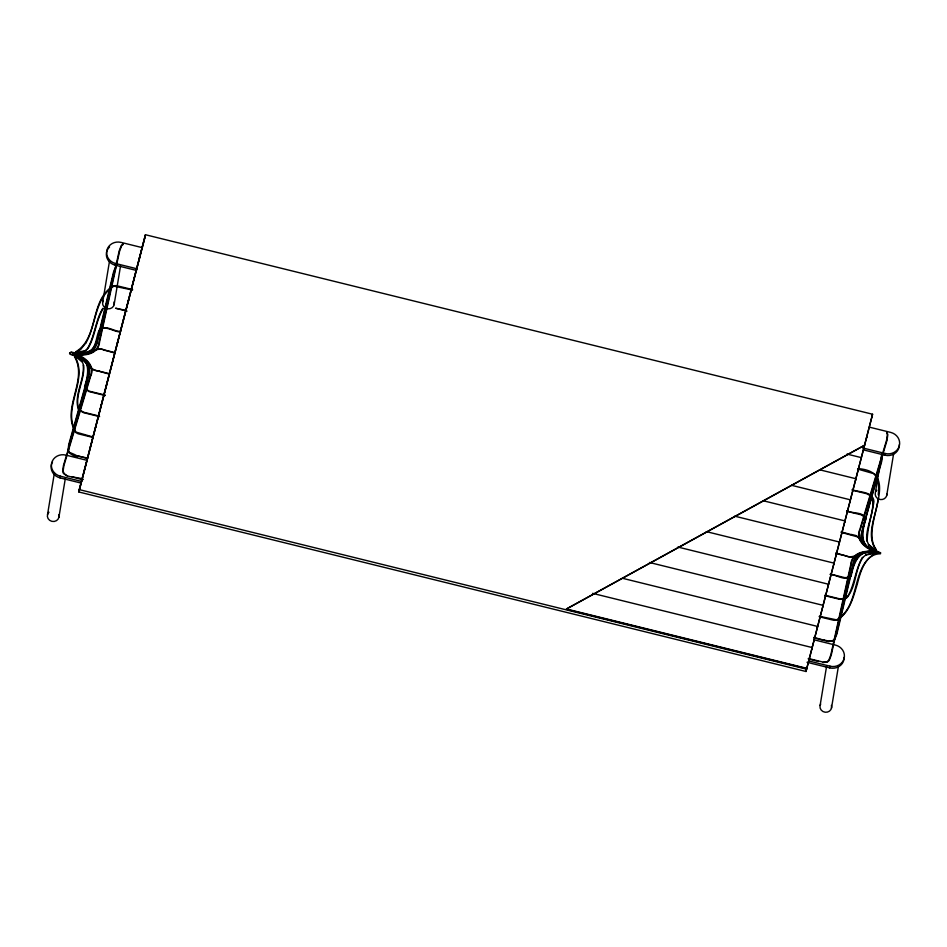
<?xml version="1.0" encoding="UTF-8"?>
<svg xmlns="http://www.w3.org/2000/svg" width="947" height="947" viewBox="0 0 947 947"><rect width="100%" height="100%" fill="white"/><g stroke="black" fill="none" stroke-linecap="round" stroke-linejoin="round"><path stroke-width="1.42" d="M83.241 365.388C84.626 380.363 73.31 395.834 78.601 409.909L83.585 412.679L99.648 416.644M83.679 365.376C85.017 380.244 74.044 395.538 78.897 409.578L83.75 412.265L98.322 415.84M866.742 540.737C865.392 525.81 876.413 510.469 871.524 496.394L866.694 493.718L852.122 490.144M867.192 540.701C867.416 527.349 872.045 514.695 873.915 501.555C873.359 491.162 859.107 492.57 852.229 489.694M69.747 352.746L69.581 353.42L69.877 352.663M878.248 494.808C879.041 487.705 878.875 479.809 874.436 473.855L857.603 469.049M880.509 553.403L880.627 552.622M822.907 662.533L827.347 662.095L829.205 660.461L831.253 655.075L851.223 564.672C852.193 551.616 867.76 550.408 877.431 552.764C867.831 549.39 851.732 551.414 850.773 564.554L830.815 654.945L828.803 660.213L827.122 661.681L822.979 662.071L808.395 658.496M123.074 243.9L121.24 245.522L119.18 250.931L99.163 341.618C98.322 355.018 82.129 355.504 72.919 353.835C82.981 356.711 98.571 354.9 99.613 341.725L119.63 251.05L121.63 245.77L123.311 244.29M69.687 353.042L69.818 353.089M92.842 437.656L93.078 436.756L92.865 437.621M116.138 266.687L114.054 271.896L97.624 340.529C96.31 353.657 80.815 355.078 70.729 352.166C79.785 353.787 96.109 353.835 97.174 340.411L113.604 271.777L115.747 266.438M881.965 455.756L881.243 461.367L860.882 535.6L860.989 538.298L864.102 544.62M882.438 455.708L881.704 461.449L862.457 530.142L861.45 538.216L864.433 544.3M813.769 637.84L828.365 641.51L832.804 641.119L834.698 639.509L836.852 634.123L853.389 564.767C854.289 551.332 871.133 550.846 879.822 553.143M47.516 514.671L54.441 472.79M81.335 483.136L60.052 477.88L60.336 476.187A11.707 10.89 9.4 0 1 51.706 462.834A11.707 10.89 9.4 0 1 65.817 455.093L87.1 460.349M58.868 517.476L65.331 478.484M102.738 301.998L109.438 261.55M136.569 270.451L115.285 265.196L115.57 263.503A11.707 10.89 9.4 0 1 106.94 250.15A11.707 10.89 9.4 0 1 121.038 242.396L142.334 247.652M806.394 669.127L79.24 489.611L145.424 234.726L872.578 414.241L806.004 671.494L78.85 491.978L79.406 489.102M84.603 469.7L84.887 468.007M90.083 448.606L90.356 446.913M114.102 304.804L120.565 265.799M95.564 427.499L95.836 425.807M101.033 406.405L101.317 404.712M106.514 385.299L106.798 383.606M111.995 364.204L112.279 362.512M117.475 343.11L117.759 341.417M122.956 322.004L123.24 320.311M128.437 300.909L128.709 299.216M133.918 279.803L134.19 278.11M139.387 258.709L139.671 257.016M144.867 237.602L145.424 234.726M566.448 608.992L864.528 445.279L566.448 608.992L806.619 668.286L806.004 671.494M811.757 649.216L812.041 647.523L592.597 593.355M817.237 628.121L817.521 626.429L622.463 578.274M822.718 607.015L822.99 605.322L649.453 562.482M828.199 585.921L828.471 584.228L677.886 547.046M833.668 564.814L833.952 563.122L706.308 531.61M839.149 543.72L839.433 542.027L734.73 516.174M844.629 522.614L844.913 520.921L763.164 500.738M850.11 501.519L850.394 499.827L791.585 485.314M855.591 480.425L855.875 478.732L820.019 469.878M820.114 705.408L826.565 666.404M861.072 459.319L861.344 457.626L847.009 454.087M866.552 438.224L866.825 436.531M807.01 662.284L829.714 667.884L829.998 666.191A11.707 10.89 9.4 0 0 844.097 658.449A11.707 10.89 9.4 0 0 835.479 645.096L814.183 639.841M872.033 417.118L872.305 415.425M831.478 708.214L838.415 666.321M881.799 453.72L875.348 492.724A5.86 5.445 9.4 0 0 880.402 499.543A5.86 5.445 9.4 0 0 886.866 494.121M863.664 449.943L884.948 455.199L885.232 453.506A11.707 10.89 9.4 0 0 899.33 445.765A11.707 10.89 9.4 0 0 890.701 432.412L869.417 427.156M886.7 495.53L893.637 453.637M877.987 499.898C876.034 516.044 865.594 534.38 875.75 549.603M131.207 289.936L131.396 289.226M845.801 555.605C855.034 561.405 863.723 548.538 873.631 552.385M77.263 455.708L87.254 458.49M81.773 479.584L71.83 476.672M99.222 371.188L109.284 373.639M127.04 311.149L115.57 308.225L125.714 310.344M851.258 534.653L841.279 531.894M104.667 350.212L114.646 352.994M823.866 640.172L813.875 637.39M77.216 455.933L87.361 458.04M98.381 416.289L98.464 416.041M125.773 310.782L125.868 310.545M845.754 555.83C855.129 559.997 863.747 548.502 873.69 551.935M104.608 350.426C95.659 344.554 86.639 357.09 76.873 353.231M851.317 534.439L855.887 535.517L859.912 537.872M823.926 639.947L828.436 641.048L832.626 640.693L834.307 639.249L836.402 633.981L852.951 564.637C853.768 554.824 864.138 550.231 872.921 551.829M81.975 479.466L82.034 479.241M87.455 458.478L87.515 458.241M114.847 352.982L114.907 352.746M70.244 354.32C80.187 355.445 93.741 364.713 88.296 376.74L69.19 444.699L68.48 450.251L69.273 452.311C88.462 459.84 69.522 456.928 68.006 450.287L68.729 444.605L87.846 376.634C93.232 364.512 79.844 356.522 70.232 354.261M880.083 552.575L867.44 546.845M67.154 475.986L63.473 473.536L62.62 471.239L63.449 465.522L90.083 376.468C96.109 364.512 81.371 355.729 72.883 353.799M79.122 490.806L145.151 235.91M78.85 491.978L145.033 237.105M806.276 670.31L872.578 414.241M877.597 551.983C868.423 549.378 854.715 541.199 860.409 529.195L886.996 440.414L887.824 434.732L886.996 432.459M886.593 432.696L887.351 434.768L886.546 440.319L859.959 529.089C854.253 540.926 867.997 550.799 877.691 551.687M72.836 353.882C82.413 354.723 96.381 364.666 90.533 376.586L63.899 465.628L63.094 471.204C65.438 479.04 77.63 476.092 83.324 479.49M87.692 348.176C94.925 335.759 95.41 320.417 102.809 308.32M88.083 348.401C95.28 336.007 95.848 320.749 103.116 308.627M862.386 557.44C855.177 569.869 854.608 585.163 847.328 597.332M862.764 557.688C854.253 570.189 856.573 589.235 845.091 599.108L839.35 599.226L824.73 595.639M85.999 342.79C96.452 324.679 94.392 298.234 113.912 286.148L132.521 290.042M86.023 342.767L80.566 349.597L75.736 352.296M86.437 349.94L87.917 348.389L84.567 351.136M868.565 544.596L866.967 540.642M865.889 554.895L862.563 557.641M87.586 352.533C96.807 349.005 95.6 337.523 99.317 329.935C104.88 324.04 113.853 331.545 120.233 331.438M844.961 598.67L847.352 597.32M75.618 351.858C99.423 337.996 89.148 299.512 113.806 285.698L116.564 285.651L132.627 289.593M874.673 553.829C850.643 567.821 860.918 605.701 836.521 619.835L819.356 616.296M865.818 554.622L875.525 552.551M865.984 555.025L875.821 552.965M84.472 350.816L74.635 352.864M79.643 352.829L84.65 351.219M85.029 353.124L87.609 352.521M880.521 553.782C865.073 553.711 860.314 572.237 857.248 584.287C853.2 597.273 849.518 613.206 836.651 620.261L833.881 620.321L819.25 616.746M79.56 353.551L83.738 353.432M76.754 354.083C92.439 357.599 97.411 342.08 99.719 330.183C105.105 324.632 113.9 332.077 120.127 331.888M873.631 552.279C858.089 548.727 852.975 563.986 850.726 575.823L849.045 577.291L844.89 577.67L830.318 574.095M873.596 552.74C858.053 549.094 853.519 564.436 851.116 576.084C845.529 581.908 836.603 574.438 830.199 574.545M844.984 598.658L839.409 598.776L824.837 595.19M83.478 365.305C82.709 360.487 78.21 357.232 74.245 354.817M76.814 353.669C86.651 357.031 95.529 346.105 104.703 350.082L114.753 352.544M115.57 263.503L136.853 268.759M862.516 447.907L885.232 453.506M857.71 468.599C904.657 471.653 858.645 525.81 876.082 549.307M846.76 510.8C852.312 513.866 863.782 511.333 865.913 519.11C862.326 530.284 858.882 546.017 874.247 550.053M846.642 511.25L861.214 514.825L864.694 517.109L865.44 519.145C861.592 530.415 858.716 546.514 874.069 550.479M841.161 532.344L857.864 536.973L867.168 547.638L874.022 550.834M835.799 552.989L845.754 555.853L835.68 553.45M109.165 374.089L92.368 369.413L82.957 359.008L76.21 355.93M105.235 395.088L89.219 391.158L85.751 388.85L85.017 386.79C88.746 375.355 92.001 359.315 76.447 355.101M105.117 395.538L89.065 391.585L85.396 389.134L84.543 386.814C88.083 375.568 91.729 359.671 76.257 355.516M92.842 436.934L75.997 432.104C61.377 408.121 89.16 379.83 74.706 356.214M92.723 437.384L78.104 433.785L75.701 432.448C60.738 408.595 88.58 380.031 74.387 356.546M808.288 658.946L818.338 661.42M60.336 476.187L81.62 481.443M808.702 660.935L829.998 666.191M567.04 609.489L806.56 668.618M99.222 371.177C88.272 371.07 86.887 356.747 76.352 355.516M874.164 550.408L867.428 547.271L859.935 537.884M867.192 547.236L873.347 550.586M876.366 550.905L868.719 544.525M74.055 355.208L81.702 361.576M875.916 551.13L868.387 544.821M831.395 705.385A5.86 5.445 9.4 0 1 825.18 712.227A5.86 5.445 9.4 0 1 820.658 704.095M844.144 657.313A11.707 10.89 9.4 0 1 829.714 667.884M114.031 301.975A5.86 5.445 9.4 0 1 107.804 308.805A5.86 5.445 9.4 0 1 103.294 300.673M115.285 265.196A11.707 10.89 9.4 0 1 109.556 246.942M875.892 491.41A5.86 5.445 9.4 0 1 876.792 490.274M899.366 444.628A11.707 10.89 9.4 0 1 884.948 455.199M58.797 514.659A5.86 5.445 9.4 0 1 51.825 521.347A5.86 5.445 9.4 0 1 48.96 512.22M60.052 477.88A11.707 10.89 9.4 0 1 52.523 461.887M103.803 395.432L104.028 394.556L103.815 395.373M120.245 332.125L120.47 331.261L120.245 332.125M136.688 268.83L136.901 267.954L136.688 268.83M142.168 247.735L142.381 246.859L142.168 247.676"/></g></svg>
